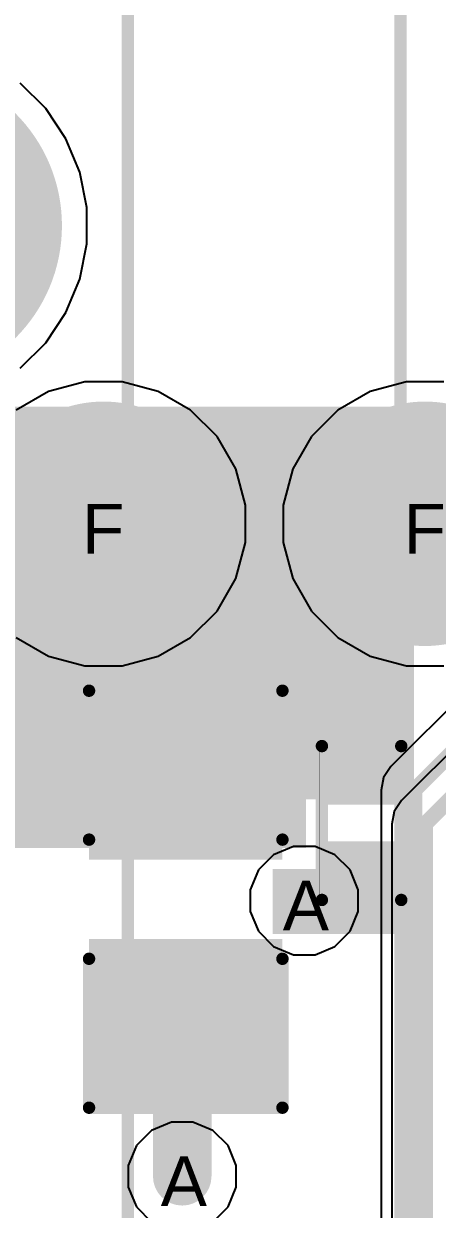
# Model space of a CAD drawing. Header units: inches. Extents: x 0 to 208, y 0 to 213.
# Drawn here: x 4.6695 to 4.8363, y 3.5692 to 4.0469 of the extents above; entities that cross this region are included whole.
import ezdxf

# ---------------------------------------------------------------- set-up
doc = ezdxf.new("R2010")
doc.units = ezdxf.units.IN
doc.header["$MEASUREMENT"] = 0
for name, color, linetype in [('Bottom Layer', 5, 'Continuous'), ('Bottom Overlay', 54, 'Continuous'), ('Bottom Paste', 16, 'Continuous'), ('Bottom Solder', 6, 'Continuous'), ('Drill Drawing', 1, 'Continuous'), ('L2_GND1', 16, 'Continuous'), ('L3_SIG1', 76, 'Continuous'), ('L4_PWR', 90, 'Continuous'), ('L5_GND2', 156, 'Continuous'), ('L6_SIG2', 130, 'Continuous'), ('L7_GND3', 216, 'Continuous'), ('Multi-Layer', 9, 'Continuous'), ('Pad Holes', 156, 'Continuous'), ('Top Layer', 1, 'Continuous'), ('Top Overlay', 2, 'Continuous'), ('Top Solder', 216, 'Continuous'), ('Via Holes', 16, 'Continuous')]:
    doc.layers.add(name, color=color, linetype=linetype)
doc.styles.add('Arial', font='', dxfattribs={"height": 0.2})
doc.styles.get('Arial').set_extended_font_data('Arial')

# ---------------------------------------------------------------- blocks, each defined once
blk = doc.blocks.new('R___0402_B_448')
at = {"layer": 'Bottom Layer'}
for points in [[(-0.0095, 0.0125), (-0.0095, -0.0125), (-0.0275, -0.0125), (-0.0275, 0.0125)], [(0.0275, 0.0125), (0.0275, -0.0125), (0.0095, -0.0125), (0.0095, 0.0125)]]:
    blk.add_hatch(color=5, dxfattribs=at).paths.add_polyline_path(points)
at = {"layer": 'Bottom Paste'}
for points in [[(-0.0095, 0.0125), (-0.0095, -0.0125), (-0.0275, -0.0125), (-0.0275, 0.0125)], [(0.0275, 0.0125), (0.0275, -0.0125), (0.0095, -0.0125), (0.0095, 0.0125)]]:
    blk.add_hatch(color=16, dxfattribs=at).paths.add_polyline_path(points)
at = {"layer": 'Bottom Solder'}
for points in [[(-0.00733, 0.01467), (-0.00733, -0.01466), (-0.02967, -0.01466), (-0.02967, 0.01467)], [(0.02967, 0.01467), (0.02967, -0.01466), (0.00733, -0.01466), (0.00733, 0.01467)]]:
    blk.add_hatch(color=6, dxfattribs=at).paths.add_polyline_path(points)
at = {"layer": 'Bottom Overlay'}
for points in [[(-0.031, 0.016, 0.005, 0.005, 0), (-0.031, -0.016, 0.005, 0.005, 0)], [(-0.031, 0.016, 0.005, 0.005, 0), (0.031, 0.016, 0.005, 0.005, 0)], [(-0.032, 0.017, 0.000127, 0.000127, 0), (0.032, 0.017, 0.000127, 0.000127, 0)], [(0.031, 0.016, 0.005, 0.005, 0), (0.031, -0.016, 0.005, 0.005, 0)], [(-0.031, -0.016, 0.005, 0.005, 0), (0.031, -0.016, 0.005, 0.005, 0)]]:
    blk.add_lwpolyline(points, format="xyseb", dxfattribs=at)
for points in [[(-0.03225, 0.016, 0.0025, 0.0025, 1), (-0.02975, 0.016, 0.0025, 0.0025, 1)], [(-0.03225, 0.016, 0.0025, 0.0025, 1), (-0.02975, 0.016, 0.0025, 0.0025, 1)], [(-0.03203, 0.017, 0.0000635, 0.0000635, 1), (-0.03197, 0.017, 0.0000635, 0.0000635, 1)], [(0.02975, 0.016, 0.0025, 0.0025, 1), (0.03225, 0.016, 0.0025, 0.0025, 1)], [(0.02975, 0.016, 0.0025, 0.0025, 1), (0.03225, 0.016, 0.0025, 0.0025, 1)], [(0.03197, 0.017, 0.0000635, 0.0000635, 1), (0.03203, 0.017, 0.0000635, 0.0000635, 1)], [(-0.03225, -0.016, 0.0025, 0.0025, 1), (-0.02975, -0.016, 0.0025, 0.0025, 1)], [(-0.03225, -0.016, 0.0025, 0.0025, 1), (-0.02975, -0.016, 0.0025, 0.0025, 1)], [(0.02975, -0.016, 0.0025, 0.0025, 1), (0.03225, -0.016, 0.0025, 0.0025, 1)], [(0.02975, -0.016, 0.0025, 0.0025, 1), (0.03225, -0.016, 0.0025, 0.0025, 1)]]:
    blk.add_lwpolyline(points, format="xyseb", close=True, dxfattribs=at)
blk = doc.blocks.new('HR911130C_518')
at = {"layer": 'Bottom Layer'}
h = blk.add_hatch(color=5, dxfattribs=at)
edge = h.paths.add_edge_path()
edge.add_arc((0.30512, -0.04248), 0.04724, 0, 360)
at = {"layer": 'Bottom Solder'}
h = blk.add_hatch(color=6, dxfattribs=at)
edge = h.paths.add_edge_path()
edge.add_arc((0.30512, -0.04248), 0.04924, 0, 360)
at = {"layer": 'L2_GND1'}
h = blk.add_hatch(color=16, dxfattribs=at)
edge = h.paths.add_edge_path()
edge.add_arc((0.30512, -0.04248), 0.04724, 0, 360)
at = {"layer": 'L3_SIG1'}
h = blk.add_hatch(color=76, dxfattribs=at)
edge = h.paths.add_edge_path()
edge.add_arc((0.30512, -0.04248), 0.04724, 0, 360)
at = {"layer": 'L4_PWR'}
h = blk.add_hatch(color=90, dxfattribs=at)
edge = h.paths.add_edge_path()
edge.add_arc((0.30512, -0.04248), 0.04724, 0, 360)
at = {"layer": 'L5_GND2'}
h = blk.add_hatch(color=156, dxfattribs=at)
edge = h.paths.add_edge_path()
edge.add_arc((0.30512, -0.04248), 0.04724, 0, 360)
at = {"layer": 'L6_SIG2'}
h = blk.add_hatch(color=130, dxfattribs=at)
edge = h.paths.add_edge_path()
edge.add_arc((0.30512, -0.04248), 0.04724, 0, 360)
at = {"layer": 'L7_GND3'}
h = blk.add_hatch(color=216, dxfattribs=at)
edge = h.paths.add_edge_path()
edge.add_arc((0.30512, -0.04248), 0.04724, 0, 360)
at = {"layer": 'Multi-Layer'}
h = blk.add_hatch(color=9, dxfattribs=at)
edge = h.paths.add_edge_path()
edge.add_arc((0.30512, -0.04248), 0.04724, 0, 360)
at = {"layer": 'Pad Holes'}
h = blk.add_hatch(color=7, dxfattribs=at)
edge = h.paths.add_edge_path()
edge.add_arc((0.2244, 0.07762), 0.06398, 0, 360)
h = blk.add_hatch(color=7, dxfattribs=at)
edge = h.paths.add_edge_path()
edge.add_arc((0.30512, -0.04248), 0.03209, 0, 360)
at = {"layer": 'Top Layer'}
h = blk.add_hatch(color=1, dxfattribs=at)
edge = h.paths.add_edge_path()
edge.add_arc((0.30512, -0.04248), 0.04724, 0, 360)
at = {"layer": 'Top Solder'}
h = blk.add_hatch(color=216, dxfattribs=at)
edge = h.paths.add_edge_path()
edge.add_arc((0.30512, -0.04248), 0.04924, 0, 360)
at = {"layer": 'Top Overlay'}
blk.add_lwpolyline([(0.315, -0.33738, 0.005, 0.005, 0), (0.315, 0.50262, 0.005, 0.005, 0)], format="xyseb", dxfattribs=at)
blk = doc.blocks.new('HR911130C_520')
at = {"layer": 'Bottom Layer'}
h = blk.add_hatch(color=5, dxfattribs=at)
edge = h.paths.add_edge_path()
edge.add_arc((-0.30512, -0.04248), 0.04724, 0, 360)
at = {"layer": 'Bottom Solder'}
h = blk.add_hatch(color=6, dxfattribs=at)
edge = h.paths.add_edge_path()
edge.add_arc((-0.30512, -0.04248), 0.04924, 0, 360)
at = {"layer": 'L2_GND1'}
h = blk.add_hatch(color=16, dxfattribs=at)
edge = h.paths.add_edge_path()
edge.add_arc((-0.30512, -0.04248), 0.04724, 0, 360)
at = {"layer": 'L3_SIG1'}
h = blk.add_hatch(color=76, dxfattribs=at)
edge = h.paths.add_edge_path()
edge.add_arc((-0.30512, -0.04248), 0.04724, 0, 360)
at = {"layer": 'L4_PWR'}
h = blk.add_hatch(color=90, dxfattribs=at)
edge = h.paths.add_edge_path()
edge.add_arc((-0.30512, -0.04248), 0.04724, 0, 360)
at = {"layer": 'L5_GND2'}
h = blk.add_hatch(color=156, dxfattribs=at)
edge = h.paths.add_edge_path()
edge.add_arc((-0.30512, -0.04248), 0.04724, 0, 360)
at = {"layer": 'L6_SIG2'}
h = blk.add_hatch(color=130, dxfattribs=at)
edge = h.paths.add_edge_path()
edge.add_arc((-0.30512, -0.04248), 0.04724, 0, 360)
at = {"layer": 'L7_GND3'}
h = blk.add_hatch(color=216, dxfattribs=at)
edge = h.paths.add_edge_path()
edge.add_arc((-0.30512, -0.04248), 0.04724, 0, 360)
at = {"layer": 'Multi-Layer'}
h = blk.add_hatch(color=9, dxfattribs=at)
edge = h.paths.add_edge_path()
edge.add_arc((-0.30512, -0.04248), 0.04724, 0, 360)
at = {"layer": 'Pad Holes'}
h = blk.add_hatch(color=7, dxfattribs=at)
edge = h.paths.add_edge_path()
edge.add_arc((-0.30512, -0.04248), 0.03209, 0, 360)
at = {"layer": 'Top Layer'}
h = blk.add_hatch(color=1, dxfattribs=at)
edge = h.paths.add_edge_path()
edge.add_arc((-0.30512, -0.04248), 0.04724, 0, 360)
at = {"layer": 'Top Solder'}
h = blk.add_hatch(color=216, dxfattribs=at)
edge = h.paths.add_edge_path()
edge.add_arc((-0.30512, -0.04248), 0.04924, 0, 360)
at = {"layer": 'Top Overlay'}
blk.add_lwpolyline([(-0.315, -0.33738, 0.005, 0.005, 0), (-0.315, 0.50262, 0.005, 0.005, 0)], format="xyseb", dxfattribs=at)
blk = doc.blocks.new('C___1206_B_597')
at = {"layer": 'Bottom Layer'}
for points in [[(-0.08, 0.035), (-0.02, 0.035), (-0.02, -0.035), (-0.08, -0.035)], [(0.02, 0.035), (0.08, 0.035), (0.08, -0.035), (0.02, -0.035)]]:
    blk.add_hatch(color=5, dxfattribs=at).paths.add_polyline_path(points)
at = {"layer": 'Bottom Paste'}
for points in [[(-0.08, 0.035), (-0.02, 0.035), (-0.02, -0.035), (-0.08, -0.035)], [(0.02, 0.035), (0.08, 0.035), (0.08, -0.035), (0.02, -0.035)]]:
    blk.add_hatch(color=16, dxfattribs=at).paths.add_polyline_path(points)
at = {"layer": 'Bottom Solder'}
for points in [[(-0.084, 0.039), (-0.016, 0.039), (-0.016, -0.039), (-0.084, -0.039)], [(0.016, 0.039), (0.084, 0.039), (0.084, -0.039), (0.016, -0.039)]]:
    blk.add_hatch(color=6, dxfattribs=at).paths.add_polyline_path(points)
at = {"layer": 'Bottom Overlay'}
for points in [[(-0.084, 0.039, 0.005, 0.005, 0), (-0.024, 0.039, 0.005, 0.005, 0)], [(-0.084, 0.039, 0.005, 0.005, 0), (-0.084, -0.039, 0.005, 0.005, 0)], [(0.024, 0.039, 0.005, 0.005, 0), (0.084, 0.039, 0.005, 0.005, 0)], [(0.084, 0.039, 0.005, 0.005, 0), (0.084, -0.039, 0.005, 0.005, 0)], [(-0.084, -0.039, 0.005, 0.005, 0), (-0.024, -0.039, 0.005, 0.005, 0)], [(0.024, -0.039, 0.005, 0.005, 0), (0.084, -0.039, 0.005, 0.005, 0)]]:
    blk.add_lwpolyline(points, format="xyseb", dxfattribs=at)
for points in [[(-0.08525, 0.039, 0.0025, 0.0025, 1), (-0.08275, 0.039, 0.0025, 0.0025, 1)], [(-0.08525, 0.039, 0.0025, 0.0025, 1), (-0.08275, 0.039, 0.0025, 0.0025, 1)], [(-0.02525, 0.039, 0.0025, 0.0025, 1), (-0.02275, 0.039, 0.0025, 0.0025, 1)], [(0.02275, 0.039, 0.0025, 0.0025, 1), (0.02525, 0.039, 0.0025, 0.0025, 1)], [(0.08275, 0.039, 0.0025, 0.0025, 1), (0.08525, 0.039, 0.0025, 0.0025, 1)], [(0.08275, 0.039, 0.0025, 0.0025, 1), (0.08525, 0.039, 0.0025, 0.0025, 1)], [(-0.08525, -0.039, 0.0025, 0.0025, 1), (-0.08275, -0.039, 0.0025, 0.0025, 1)], [(-0.08525, -0.039, 0.0025, 0.0025, 1), (-0.08275, -0.039, 0.0025, 0.0025, 1)], [(-0.02525, -0.039, 0.0025, 0.0025, 1), (-0.02275, -0.039, 0.0025, 0.0025, 1)], [(0.02275, -0.039, 0.0025, 0.0025, 1), (0.02525, -0.039, 0.0025, 0.0025, 1)], [(0.08275, -0.039, 0.0025, 0.0025, 1), (0.08525, -0.039, 0.0025, 0.0025, 1)], [(0.08275, -0.039, 0.0025, 0.0025, 1), (0.08525, -0.039, 0.0025, 0.0025, 1)]]:
    blk.add_lwpolyline(points, format="xyseb", close=True, dxfattribs=at)

msp = doc.modelspace()

# ---------------------------------------------------------------- hatches: boundary and pattern name
at = {"layer": 'Bottom Layer'}
for points in [[(4.64084, 3.71485), (4.78339, 3.71485), (4.78339, 3.89267), (4.64084, 3.89267)], [(4.757, 3.73437), (4.827, 3.73437), (4.827, 3.89267), (4.757, 3.89267)], [(4.827, 3.71537), (4.79377, 3.71537), (4.79377, 3.68009), (4.827, 3.68009)], [(4.76989, 3.68009), (4.8183, 3.68009), (4.8183, 3.70637), (4.76989, 3.70637)], [(4.74529, 3.64417), (4.72162, 3.64417), (4.72162, 3.58255), (4.74529, 3.58255)]]:
    msp.add_hatch(color=5, dxfattribs=at).paths.add_polyline_path(points)
h = msp.add_hatch(color=5, dxfattribs=at)
edge = h.paths.add_edge_path()
edge.add_arc((4.78268, 3.69362), 0.01181, 0, 360)
h = msp.add_hatch(color=5, dxfattribs=at)
edge = h.paths.add_edge_path()
edge.add_arc((4.73347, 3.58255), 0.01181, 0, 360)
at = {"layer": 'L2_GND1'}
h = msp.add_hatch(color=16, dxfattribs=at)
edge = h.paths.add_edge_path()
edge.add_arc((4.78268, 3.69362), 0.01181, 0, 360)
h = msp.add_hatch(color=16, dxfattribs=at)
edge = h.paths.add_edge_path()
edge.add_arc((4.73347, 3.58255), 0.01181, 0, 360)
at = {"layer": 'L3_SIG1'}
h = msp.add_hatch(color=76, dxfattribs=at)
edge = h.paths.add_edge_path()
edge.add_arc((4.78268, 3.69362), 0.01181, 0, 360)
h = msp.add_hatch(color=76, dxfattribs=at)
edge = h.paths.add_edge_path()
edge.add_arc((4.73347, 3.58255), 0.01181, 0, 360)
at = {"layer": 'L4_PWR'}
h = msp.add_hatch(color=90, dxfattribs=at)
edge = h.paths.add_edge_path()
edge.add_arc((4.78268, 3.69362), 0.01181, 0, 360)
h = msp.add_hatch(color=90, dxfattribs=at)
edge = h.paths.add_edge_path()
edge.add_arc((4.73347, 3.58255), 0.01181, 0, 360)
at = {"layer": 'L5_GND2'}
h = msp.add_hatch(color=156, dxfattribs=at)
edge = h.paths.add_edge_path()
edge.add_arc((4.78268, 3.69362), 0.01181, 0, 360)
h = msp.add_hatch(color=156, dxfattribs=at)
edge = h.paths.add_edge_path()
edge.add_arc((4.73347, 3.58255), 0.01181, 0, 360)
at = {"layer": 'L6_SIG2'}
h = msp.add_hatch(color=130, dxfattribs=at)
edge = h.paths.add_edge_path()
edge.add_arc((4.78268, 3.69362), 0.01181, 0, 360)
h = msp.add_hatch(color=130, dxfattribs=at)
edge = h.paths.add_edge_path()
edge.add_arc((4.73347, 3.58255), 0.01181, 0, 360)
at = {"layer": 'L7_GND3'}
h = msp.add_hatch(color=216, dxfattribs=at)
edge = h.paths.add_edge_path()
edge.add_arc((4.78268, 3.69362), 0.01181, 0, 360)
h = msp.add_hatch(color=216, dxfattribs=at)
edge = h.paths.add_edge_path()
edge.add_arc((4.73347, 3.58255), 0.01181, 0, 360)
at = {"layer": 'Top Layer'}
h = msp.add_hatch(color=1, dxfattribs=at)
edge = h.paths.add_edge_path()
edge.add_arc((4.78268, 3.69362), 0.01181, 0, 360)
h = msp.add_hatch(color=1, dxfattribs=at)
edge = h.paths.add_edge_path()
edge.add_arc((4.73347, 3.58255), 0.01181, 0, 360)
at = {"layer": 'Via Holes'}
h = msp.add_hatch(color=7, dxfattribs=at)
edge = h.paths.add_edge_path()
edge.add_arc((4.78268, 3.69362), 0.00591, 0, 360)
h = msp.add_hatch(color=7, dxfattribs=at)
edge = h.paths.add_edge_path()
edge.add_arc((4.73347, 3.58255), 0.00591, 0, 360)

# ---------------------------------------------------------------- linework, layer by layer
at = {"layer": 'L2_GND1'}
for p, q in [((4.67844, 4.01268), (4.66814, 4.02299)), ((4.68654, 4.00057), (4.67844, 4.01268)), ((4.69211, 3.9871), (4.68654, 4.00057)), ((4.69496, 3.97281), (4.69211, 3.9871)), ((4.69496, 3.95824), (4.69496, 3.97281)), ((4.69211, 3.94395), (4.69496, 3.95824)), ((4.68654, 3.93049), (4.69211, 3.94395)), ((4.67844, 3.91837), (4.68654, 3.93049)), ((4.66814, 3.90807), (4.67844, 3.91837)), ((4.77033, 3.71211), (4.76419, 3.70597)), ((4.77835, 3.71543), (4.77033, 3.71211)), ((4.78702, 3.71543), (4.77835, 3.71543)), ((4.79504, 3.71211), (4.78702, 3.71543)), ((4.80117, 3.70597), (4.79504, 3.71211)), ((4.76419, 3.70597), (4.76087, 3.69796)), ((4.80449, 3.69796), (4.80117, 3.70597)), ((4.76087, 3.69796), (4.76087, 3.68928)), ((4.80449, 3.68928), (4.80449, 3.69796)), ((4.76087, 3.68928), (4.76419, 3.68126)), ((4.80117, 3.68126), (4.80449, 3.68928)), ((4.76419, 3.68126), (4.77033, 3.67513)), ((4.79504, 3.67513), (4.80117, 3.68126)), ((4.77033, 3.67513), (4.77835, 3.67181)), ((4.78702, 3.67181), (4.79504, 3.67513)), ((4.77835, 3.67181), (4.78702, 3.67181)), ((4.72914, 3.60437), (4.72112, 3.60104)), ((4.73781, 3.60437), (4.72914, 3.60437)), ((4.74583, 3.60104), (4.73781, 3.60437)), ((4.72112, 3.60104), (4.71498, 3.59491)), ((4.75196, 3.59491), (4.74583, 3.60104)), ((4.71498, 3.59491), (4.71166, 3.58689)), ((4.75529, 3.58689), (4.75196, 3.59491)), ((4.71166, 3.58689), (4.71166, 3.57822)), ((4.75529, 3.57822), (4.75529, 3.58689)), ((4.71166, 3.57822), (4.71498, 3.5702)), ((4.75196, 3.5702), (4.75529, 3.57822)), ((4.71498, 3.5702), (4.72112, 3.56406)), ((4.74583, 3.56406), (4.75196, 3.5702))]:
    msp.add_line(p, q, dxfattribs=at)
at = {"layer": 'L3_SIG1'}
for p, q in [((4.67844, 4.01268), (4.66814, 4.02299)), ((4.68654, 4.00057), (4.67844, 4.01268)), ((4.69211, 3.9871), (4.68654, 4.00057)), ((4.69496, 3.97281), (4.69211, 3.9871)), ((5.07358, 3.98556), (4.8219, 3.73389)), ((4.69496, 3.95824), (4.69496, 3.97281)), ((4.69211, 3.94395), (4.69496, 3.95824)), ((4.68654, 3.93049), (4.69211, 3.94395)), ((4.67844, 3.91837), (4.68654, 3.93049)), ((4.66814, 3.90807), (4.67844, 3.91837)), ((4.69416, 3.90267), (4.6796, 3.89877)), ((4.70924, 3.90267), (4.69416, 3.90267)), ((4.7238, 3.89877), (4.70924, 3.90267)), ((4.82386, 3.90267), (4.8093, 3.89877)), ((4.83893, 3.90267), (4.82386, 3.90267)), ((4.6796, 3.89877), (4.66655, 3.89123)), ((4.73685, 3.89123), (4.7238, 3.89877)), ((4.8093, 3.89877), (4.79625, 3.89123)), ((4.74751, 3.88057), (4.73685, 3.89123)), ((4.79625, 3.89123), (4.78559, 3.88057)), ((4.75504, 3.86752), (4.74751, 3.88057)), ((4.78559, 3.88057), (4.77805, 3.86752)), ((4.75894, 3.85296), (4.75504, 3.86752)), ((4.77805, 3.86752), (4.77415, 3.85296)), ((4.75894, 3.83789), (4.75894, 3.85296)), ((4.77415, 3.85296), (4.77415, 3.83789)), ((4.75504, 3.82333), (4.75894, 3.83789)), ((4.77415, 3.83789), (4.77805, 3.82333)), ((4.74751, 3.81028), (4.75504, 3.82333)), ((4.77805, 3.82333), (4.78559, 3.81028)), ((4.73685, 3.79962), (4.74751, 3.81028)), ((4.78559, 3.81028), (4.79625, 3.79962)), ((4.66655, 3.79962), (4.6796, 3.79208)), ((4.7238, 3.79208), (4.73685, 3.79962)), ((4.79625, 3.79962), (4.8093, 3.79208)), ((4.6796, 3.79208), (4.69416, 3.78818)), ((4.69416, 3.78818), (4.70924, 3.78818)), ((4.70924, 3.78818), (4.7238, 3.79208)), ((4.8093, 3.79208), (4.82386, 3.78818)), ((4.82386, 3.78818), (4.83893, 3.78818)), ((4.8219, 3.73389), (4.81899, 3.72953)), ((4.81899, 3.72953), (4.81797, 3.72439)), ((4.81797, 3.72439), (4.81797, 3.50312))]:
    msp.add_line(p, q, dxfattribs=at)
for points in [[(4.83139, 3.72439, 0.00633, 0.00633, 0), (5.087, 3.98, 0.00633, 0.00633, 0)], [(4.83139, 3.30141, 0.00633, 0.00633, 0), (4.83139, 3.72439, 0.00633, 0.00633, 0)]]:
    msp.add_lwpolyline(points, format="xyseb", dxfattribs=at)
msp.add_lwpolyline([(4.82981, 3.72439, 0.00316, 0.00316, 1), (4.83298, 3.72439, 0.00316, 0.00316, 1)], format="xyseb", close=True, dxfattribs=at)
msp.add_lwpolyline([(4.82981, 3.72439, 0.00316, 0.00316, 1), (4.83298, 3.72439, 0.00316, 0.00316, 1)], format="xyseb", close=True, dxfattribs=at)
at = {"layer": 'L4_PWR'}
for p, q in [((4.67844, 4.01268), (4.66814, 4.02299)), ((4.68654, 4.00057), (4.67844, 4.01268)), ((4.69211, 3.9871), (4.68654, 4.00057)), ((4.69496, 3.97281), (4.69211, 3.9871)), ((4.69496, 3.95824), (4.69496, 3.97281)), ((4.69211, 3.94395), (4.69496, 3.95824)), ((4.68654, 3.93049), (4.69211, 3.94395)), ((4.67844, 3.91837), (4.68654, 3.93049)), ((4.66814, 3.90807), (4.67844, 3.91837)), ((4.69416, 3.90267), (4.6796, 3.89877)), ((4.70924, 3.90267), (4.69416, 3.90267)), ((4.7238, 3.89877), (4.70924, 3.90267)), ((4.82386, 3.90267), (4.8093, 3.89877)), ((4.83893, 3.90267), (4.82386, 3.90267)), ((4.6796, 3.89877), (4.66655, 3.89123)), ((4.73685, 3.89123), (4.7238, 3.89877)), ((4.8093, 3.89877), (4.79625, 3.89123)), ((4.74751, 3.88057), (4.73685, 3.89123)), ((4.79625, 3.89123), (4.78559, 3.88057)), ((4.75504, 3.86752), (4.74751, 3.88057)), ((4.78559, 3.88057), (4.77805, 3.86752)), ((4.75894, 3.85296), (4.75504, 3.86752)), ((4.77805, 3.86752), (4.77415, 3.85296)), ((4.75894, 3.83789), (4.75894, 3.85296)), ((4.77415, 3.85296), (4.77415, 3.83789)), ((4.75504, 3.82333), (4.75894, 3.83789)), ((4.77415, 3.83789), (4.77805, 3.82333)), ((4.74751, 3.81028), (4.75504, 3.82333)), ((4.77805, 3.82333), (4.78559, 3.81028)), ((4.73685, 3.79962), (4.74751, 3.81028)), ((4.78559, 3.81028), (4.79625, 3.79962)), ((4.66655, 3.79962), (4.6796, 3.79208)), ((4.7238, 3.79208), (4.73685, 3.79962)), ((4.79625, 3.79962), (4.8093, 3.79208)), ((4.6796, 3.79208), (4.69416, 3.78818)), ((4.69416, 3.78818), (4.70924, 3.78818)), ((4.70924, 3.78818), (4.7238, 3.79208)), ((4.8093, 3.79208), (4.82386, 3.78818)), ((4.82386, 3.78818), (4.83893, 3.78818)), ((4.77033, 3.71211), (4.76419, 3.70597)), ((4.77835, 3.71543), (4.77033, 3.71211)), ((4.78702, 3.71543), (4.77835, 3.71543)), ((4.79504, 3.71211), (4.78702, 3.71543)), ((4.80117, 3.70597), (4.79504, 3.71211)), ((4.76419, 3.70597), (4.76087, 3.69796)), ((4.80449, 3.69796), (4.80117, 3.70597)), ((4.76087, 3.69796), (4.76087, 3.68928)), ((4.80449, 3.68928), (4.80449, 3.69796)), ((4.76087, 3.68928), (4.76419, 3.68126)), ((4.80117, 3.68126), (4.80449, 3.68928)), ((4.76419, 3.68126), (4.77033, 3.67513)), ((4.79504, 3.67513), (4.80117, 3.68126)), ((4.77033, 3.67513), (4.77835, 3.67181)), ((4.78702, 3.67181), (4.79504, 3.67513)), ((4.77835, 3.67181), (4.78702, 3.67181)), ((4.72914, 3.60437), (4.72112, 3.60104)), ((4.73781, 3.60437), (4.72914, 3.60437)), ((4.74583, 3.60104), (4.73781, 3.60437)), ((4.72112, 3.60104), (4.71498, 3.59491)), ((4.75196, 3.59491), (4.74583, 3.60104)), ((4.71498, 3.59491), (4.71166, 3.58689)), ((4.75529, 3.58689), (4.75196, 3.59491)), ((4.71166, 3.58689), (4.71166, 3.57822)), ((4.75529, 3.57822), (4.75529, 3.58689)), ((4.71166, 3.57822), (4.71498, 3.5702)), ((4.75196, 3.5702), (4.75529, 3.57822)), ((4.71498, 3.5702), (4.72112, 3.56406)), ((4.74583, 3.56406), (4.75196, 3.5702))]:
    msp.add_line(p, q, dxfattribs=at)
at = {"layer": 'L5_GND2'}
for p, q in [((4.67844, 4.01268), (4.66814, 4.02299)), ((4.68654, 4.00057), (4.67844, 4.01268)), ((4.69211, 3.9871), (4.68654, 4.00057)), ((4.69496, 3.97281), (4.69211, 3.9871)), ((4.69496, 3.95824), (4.69496, 3.97281)), ((4.69211, 3.94395), (4.69496, 3.95824)), ((4.68654, 3.93049), (4.69211, 3.94395)), ((4.67844, 3.91837), (4.68654, 3.93049)), ((4.66814, 3.90807), (4.67844, 3.91837)), ((4.69416, 3.90267), (4.6796, 3.89877)), ((4.70924, 3.90267), (4.69416, 3.90267)), ((4.7238, 3.89877), (4.70924, 3.90267)), ((4.82386, 3.90267), (4.8093, 3.89877)), ((4.83893, 3.90267), (4.82386, 3.90267)), ((4.6796, 3.89877), (4.66655, 3.89123)), ((4.73685, 3.89123), (4.7238, 3.89877)), ((4.8093, 3.89877), (4.79625, 3.89123)), ((4.74751, 3.88057), (4.73685, 3.89123)), ((4.79625, 3.89123), (4.78559, 3.88057)), ((4.75504, 3.86752), (4.74751, 3.88057)), ((4.78559, 3.88057), (4.77805, 3.86752)), ((4.75894, 3.85296), (4.75504, 3.86752)), ((4.77805, 3.86752), (4.77415, 3.85296)), ((4.75894, 3.83789), (4.75894, 3.85296)), ((4.77415, 3.85296), (4.77415, 3.83789)), ((4.75504, 3.82333), (4.75894, 3.83789)), ((4.77415, 3.83789), (4.77805, 3.82333)), ((4.74751, 3.81028), (4.75504, 3.82333)), ((4.77805, 3.82333), (4.78559, 3.81028)), ((4.73685, 3.79962), (4.74751, 3.81028)), ((4.78559, 3.81028), (4.79625, 3.79962)), ((4.66655, 3.79962), (4.6796, 3.79208)), ((4.7238, 3.79208), (4.73685, 3.79962)), ((4.79625, 3.79962), (4.8093, 3.79208)), ((4.6796, 3.79208), (4.69416, 3.78818)), ((4.69416, 3.78818), (4.70924, 3.78818)), ((4.70924, 3.78818), (4.7238, 3.79208)), ((4.8093, 3.79208), (4.82386, 3.78818)), ((4.82386, 3.78818), (4.83893, 3.78818))]:
    msp.add_line(p, q, dxfattribs=at)
at = {"layer": 'L6_SIG2'}
for p, q in [((4.67844, 4.01268), (4.66814, 4.02299)), ((4.68654, 4.00057), (4.67844, 4.01268)), ((4.69211, 3.9871), (4.68654, 4.00057)), ((4.69496, 3.97281), (4.69211, 3.9871)), ((4.69496, 3.95824), (4.69496, 3.97281)), ((4.69211, 3.94395), (4.69496, 3.95824)), ((4.68654, 3.93049), (4.69211, 3.94395)), ((4.67844, 3.91837), (4.68654, 3.93049)), ((4.66814, 3.90807), (4.67844, 3.91837)), ((4.69416, 3.90267), (4.6796, 3.89877)), ((4.70924, 3.90267), (4.69416, 3.90267)), ((4.7238, 3.89877), (4.70924, 3.90267)), ((4.82386, 3.90267), (4.8093, 3.89877)), ((4.83893, 3.90267), (4.82386, 3.90267)), ((4.6796, 3.89877), (4.66655, 3.89123)), ((4.73685, 3.89123), (4.7238, 3.89877)), ((4.8093, 3.89877), (4.79625, 3.89123)), ((4.74751, 3.88057), (4.73685, 3.89123)), ((4.79625, 3.89123), (4.78559, 3.88057)), ((4.75504, 3.86752), (4.74751, 3.88057)), ((4.78559, 3.88057), (4.77805, 3.86752)), ((4.75894, 3.85296), (4.75504, 3.86752)), ((4.77805, 3.86752), (4.77415, 3.85296)), ((4.75894, 3.83789), (4.75894, 3.85296)), ((4.77415, 3.85296), (4.77415, 3.83789)), ((4.75504, 3.82333), (4.75894, 3.83789)), ((4.77415, 3.83789), (4.77805, 3.82333)), ((4.74751, 3.81028), (4.75504, 3.82333)), ((4.77805, 3.82333), (4.78559, 3.81028)), ((4.73685, 3.79962), (4.74751, 3.81028)), ((4.78559, 3.81028), (4.79625, 3.79962)), ((4.66655, 3.79962), (4.6796, 3.79208)), ((4.7238, 3.79208), (4.73685, 3.79962)), ((4.79625, 3.79962), (4.8093, 3.79208)), ((4.6796, 3.79208), (4.69416, 3.78818)), ((4.69416, 3.78818), (4.70924, 3.78818)), ((4.70924, 3.78818), (4.7238, 3.79208)), ((4.8093, 3.79208), (4.82386, 3.78818)), ((4.8602, 3.79019), (4.81762, 3.74761)), ((4.82386, 3.78818), (4.83893, 3.78818)), ((4.81762, 3.74761), (4.81471, 3.74325)), ((4.81471, 3.74325), (4.81369, 3.73811)), ((4.81369, 3.73811), (4.81369, 3.50501))]:
    msp.add_line(p, q, dxfattribs=at)
for points in [[(4.82711, 3.73811, 0.00633, 0.00633, 0), (4.874, 3.785, 0.00633, 0.00633, 0)], [(4.82711, 3.24443, 0.00633, 0.00633, 0), (4.82711, 3.73811, 0.00633, 0.00633, 0)]]:
    msp.add_lwpolyline(points, format="xyseb", dxfattribs=at)
msp.add_lwpolyline([(4.82553, 3.73811, 0.00316, 0.00316, 1), (4.8287, 3.73811, 0.00316, 0.00316, 1)], format="xyseb", close=True, dxfattribs=at)
msp.add_lwpolyline([(4.82553, 3.73811, 0.00316, 0.00316, 1), (4.8287, 3.73811, 0.00316, 0.00316, 1)], format="xyseb", close=True, dxfattribs=at)
at = {"layer": 'L7_GND3'}
for p, q in [((4.67844, 4.01268), (4.66814, 4.02299)), ((4.68654, 4.00057), (4.67844, 4.01268)), ((4.69211, 3.9871), (4.68654, 4.00057)), ((4.69496, 3.97281), (4.69211, 3.9871)), ((4.69496, 3.95824), (4.69496, 3.97281)), ((4.69211, 3.94395), (4.69496, 3.95824)), ((4.68654, 3.93049), (4.69211, 3.94395)), ((4.67844, 3.91837), (4.68654, 3.93049)), ((4.66814, 3.90807), (4.67844, 3.91837)), ((4.69416, 3.90267), (4.6796, 3.89877)), ((4.70924, 3.90267), (4.69416, 3.90267)), ((4.7238, 3.89877), (4.70924, 3.90267)), ((4.82386, 3.90267), (4.8093, 3.89877)), ((4.83893, 3.90267), (4.82386, 3.90267)), ((4.6796, 3.89877), (4.66655, 3.89123)), ((4.73685, 3.89123), (4.7238, 3.89877)), ((4.8093, 3.89877), (4.79625, 3.89123)), ((4.74751, 3.88057), (4.73685, 3.89123)), ((4.79625, 3.89123), (4.78559, 3.88057)), ((4.75504, 3.86752), (4.74751, 3.88057)), ((4.78559, 3.88057), (4.77805, 3.86752)), ((4.75894, 3.85296), (4.75504, 3.86752)), ((4.77805, 3.86752), (4.77415, 3.85296)), ((4.75894, 3.83789), (4.75894, 3.85296)), ((4.77415, 3.85296), (4.77415, 3.83789)), ((4.75504, 3.82333), (4.75894, 3.83789)), ((4.77415, 3.83789), (4.77805, 3.82333)), ((4.74751, 3.81028), (4.75504, 3.82333)), ((4.77805, 3.82333), (4.78559, 3.81028)), ((4.73685, 3.79962), (4.74751, 3.81028)), ((4.78559, 3.81028), (4.79625, 3.79962)), ((4.66655, 3.79962), (4.6796, 3.79208)), ((4.7238, 3.79208), (4.73685, 3.79962)), ((4.79625, 3.79962), (4.8093, 3.79208)), ((4.6796, 3.79208), (4.69416, 3.78818)), ((4.69416, 3.78818), (4.70924, 3.78818)), ((4.70924, 3.78818), (4.7238, 3.79208)), ((4.8093, 3.79208), (4.82386, 3.78818)), ((4.82386, 3.78818), (4.83893, 3.78818))]:
    msp.add_line(p, q, dxfattribs=at)

# ---------------------------------------------------------------- block references
for name, p in [('HR911130C_518', (4.39658, 3.88791)), ('HR911130C_520', (5.13651, 3.88791))]:
    msp.add_blockref(name, p)
at = {"rotation": 90}
for name, p in [('C___1206_B_597', (4.73489, 3.69417)), ('R___0402_B_448', (4.8058, 3.72487))]:
    msp.add_blockref(name, p, dxfattribs=at)

# ---------------------------------------------------------------- texts
at = {"layer": 'Drill Drawing', "style": 'Arial'}
for s, p in [('F', (4.69304, 3.83343)), ('F', (4.82273, 3.83343)), ('A', (4.77402, 3.68162)), ('A', (4.72481, 3.57056))]:
    msp.add_text(s, height=0.02, dxfattribs=at).set_placement(p)

doc.saveas('drawing.dxf')
